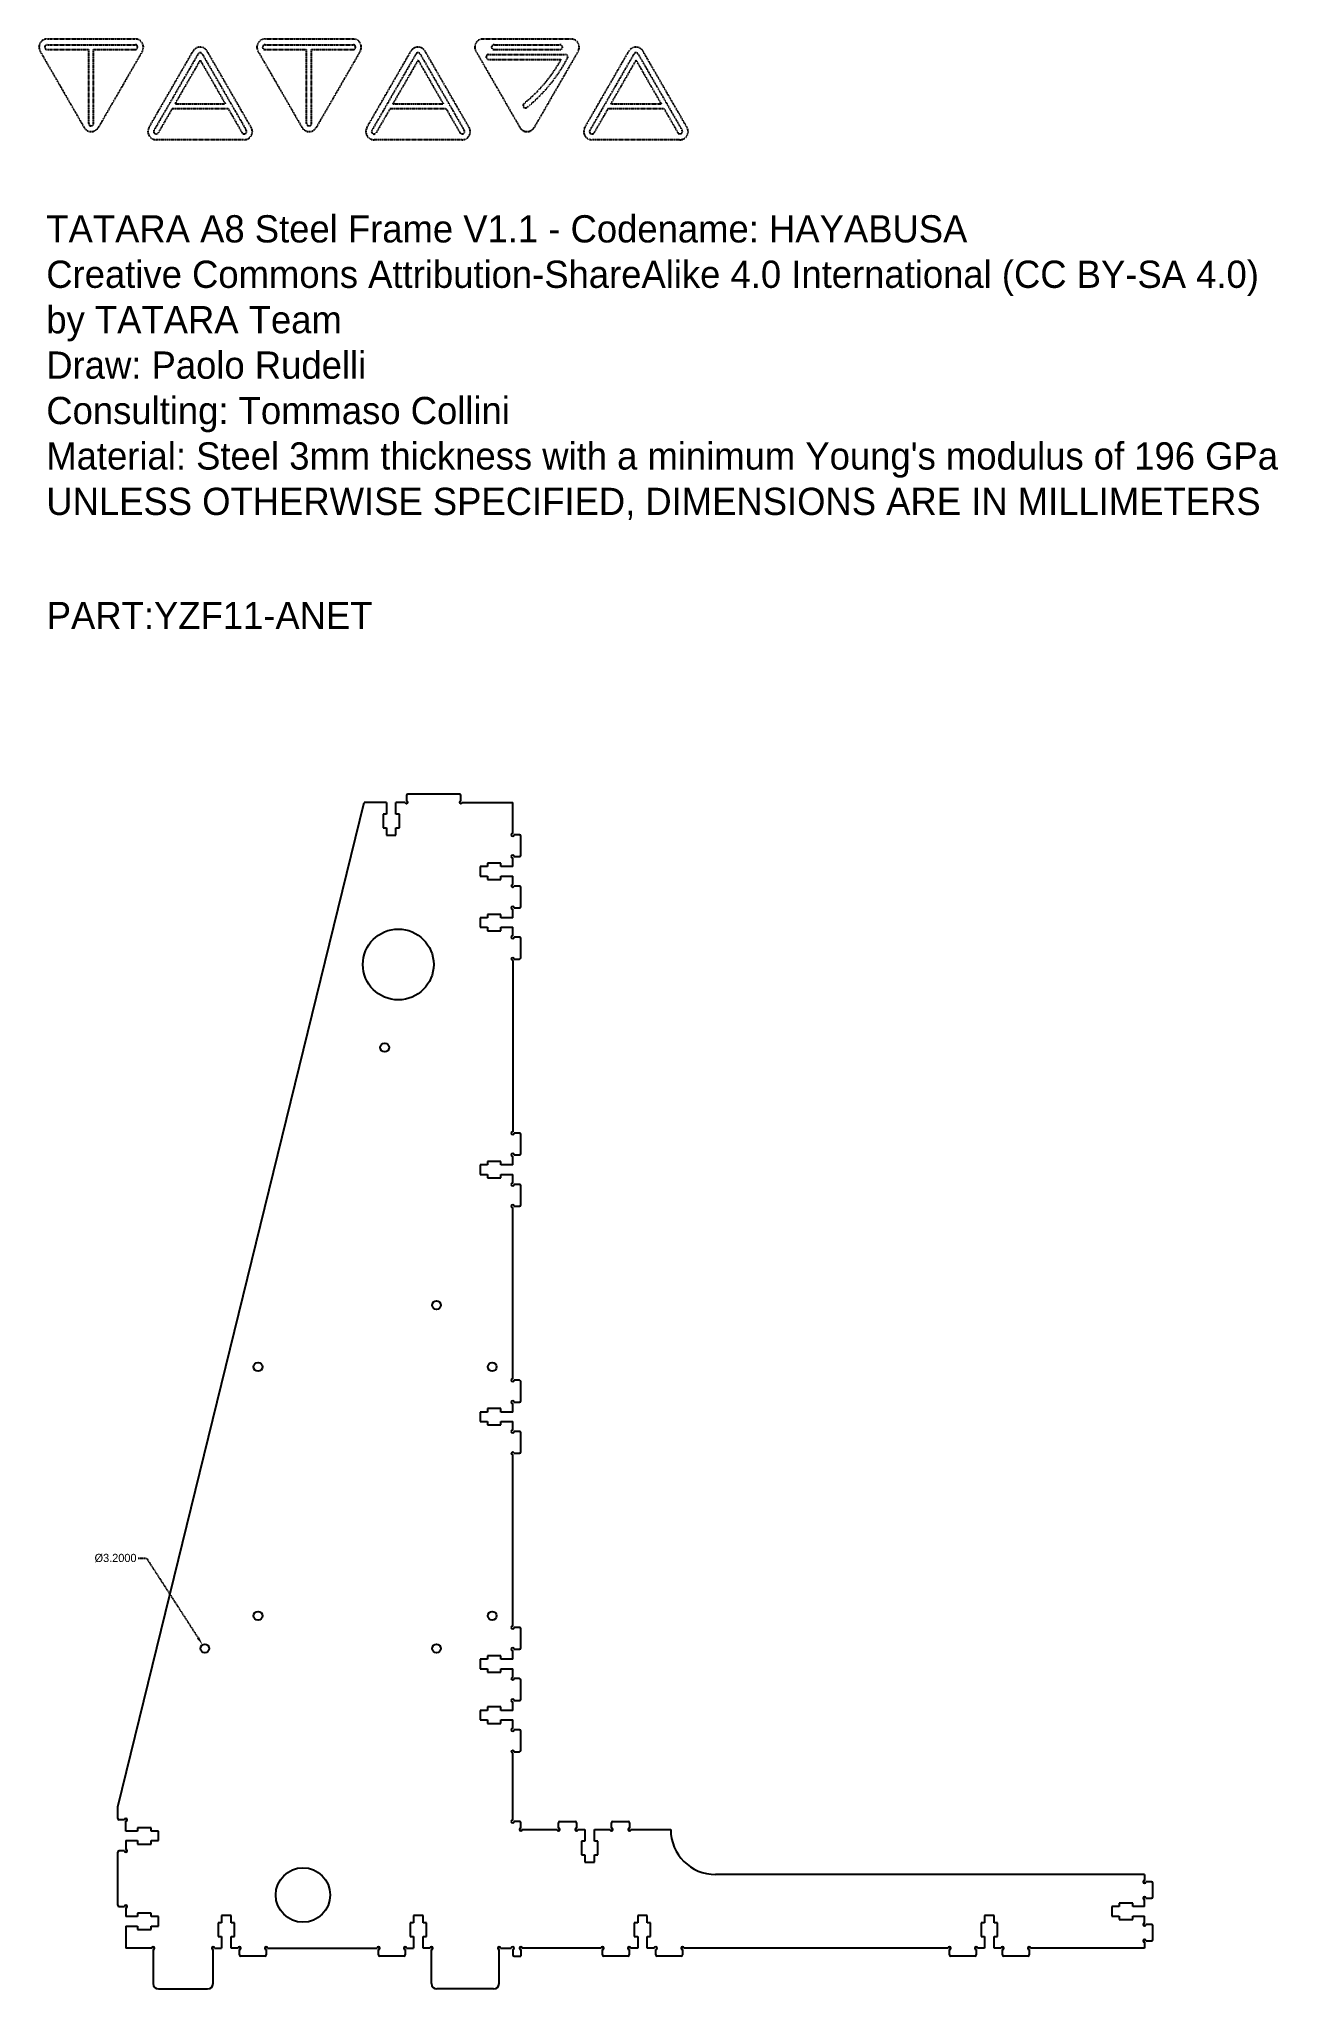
# Model space of a CAD drawing. Header units: inches. Extents: x -13 to 442, y -5 to 711.
import ezdxf

# ---------------------------------------------------------------- set-up
doc = ezdxf.new("R2010")
doc.units = ezdxf.units.IN
doc.header["$MEASUREMENT"] = 0
doc.linetypes.add('HIDDEN', pattern=[0.15, 0.1, -0.05])
doc.layers.get('Defpoints').update_dxf_attribs({"linetype": 'CONTINUOUS'})
for name, color, linetype in [('NOTE', 3, 'CONTINUOUS'), ('QUOTE', 6, 'HIDDEN'), ('TATARA LOGO', 2, 'HIDDEN'), ('VISIBLE', 7, 'CONTINUOUS')]:
    doc.layers.add(name, color=color, linetype=linetype)
doc.dimstyles.get("Standard").update_dxf_attribs({"dimtxt": 0.18, "dimasz": 0.18, "dimexe": 0.18, "dimexo": 0.0625, "dimgap": 0.09, "dimtad": 0, "dimtih": 1, "dimtoh": 1, "dimdec": 4, "dimzin": 0, "dimdsep": 46, "dimtxsty": 'Standard', "dimcen": 0.09, "dimadec": 0, "dimazin": 0, "dimtfac": 1, "dimtdec": 4, "dimtofl": 0, "dimtmove": 0, "dimatfit": 3, "dimfxl": 1, "dimtolj": 1, "dimtzin": 0, "dimarcsym": 0})

# ---------------------------------------------------------------- blocks, each defined once
blk = doc.blocks.new('*D3')
at = {"layer": 'Defpoints', "color": 0}
for p in [(47.53, 121.34), (49.27, 118.66)]:
    blk.add_point(p, dxfattribs=at)
at = {"layer": 'QUOTE', "color": 0, "lineweight": -2}
for p, q in [((23.94, 153.15), (26.94, 153.15)), ((26.94, 153.15), (45.9, 123.86))]:
    blk.add_line(p, q, dxfattribs=at)
at = {"layer": 'QUOTE', "color": 0}
blk.add_solid([(45.48, 123.59), (46.32, 124.13), (47.53, 121.34)], dxfattribs=at)
at = {"layer": 'QUOTE', "color": 0, "insert": (15.6, 153.15), "char_height": 3, "attachment_point": 5}
blk.add_mtext('\\A1;%%c3.2000', dxfattribs=at)

msp = doc.modelspace()

# ---------------------------------------------------------------- linework, layer by layer
at = {"layer": 'TATARA LOGO'}
for p, q in [((-9.51307, 710.65247), (22.81855, 710.65247)), ((-9.51307, 708.55247), (22.81855, 708.55247)), ((70.48693, 710.65247), (102.81855, 710.65247)), ((70.48693, 708.55247), (102.81855, 708.55247)), ((150.48693, 710.65247), (182.81855, 710.65247)), ((154.54293, 708.55247), (178.76255, 708.55247)), ((-12.11114, 706.15247), (4.05466, 678.15247)), ((-9.51307, 706.75247), (5.75274, 706.75247)), ((5.75274, 679.65247), (5.75274, 706.75247)), ((7.55274, 706.75247), (22.81855, 706.75247)), ((7.55274, 679.65247), (7.55274, 706.75247)), ((25.41662, 706.15247), (9.25082, 678.15247)), ((27.88886, 678.1858), (44.05466, 706.1858)), ((45.87332, 705.1358), (29.70751, 677.1358)), ((46.65274, 702.8858), (37.43438, 686.91913)), ((46.65274, 702.8858), (55.8711, 686.91913)), ((47.43217, 705.1358), (63.59797, 677.1358)), ((65.41663, 678.1858), (49.25082, 706.1858)), ((67.88886, 706.15247), (84.05466, 678.15247)), ((70.48693, 706.75247), (85.75274, 706.75247)), ((85.75274, 679.65247), (85.75274, 706.75247)), ((87.55274, 679.65247), (87.55274, 706.75247)), ((87.55274, 706.75247), (102.81855, 706.75247)), ((105.41662, 706.15247), (89.25082, 678.15247)), ((107.88886, 678.1858), (124.05466, 706.1858)), ((125.87332, 705.1358), (109.70751, 677.1358)), ((126.65274, 702.8858), (117.43438, 686.91913)), ((126.65274, 702.8858), (135.8711, 686.91913)), ((127.43217, 705.1358), (143.59797, 677.1358)), ((145.41663, 678.1858), (129.25082, 706.1858)), ((147.88886, 706.15247), (164.05466, 678.15247)), ((152.56539, 704.95247), (180.74009, 704.95247)), ((152.56539, 703.15247), (179.22435, 703.15247)), ((154.54293, 706.75247), (178.76255, 706.75247)), ((185.41662, 706.15247), (169.25082, 678.15247)), ((187.88886, 678.1858), (204.05466, 706.1858)), ((205.87332, 705.1358), (189.70751, 677.1358)), ((206.65274, 702.8858), (197.43438, 686.91913)), ((206.65274, 702.8858), (215.8711, 686.91913)), ((207.43217, 705.1358), (223.59797, 677.1358)), ((225.41663, 678.1858), (209.25082, 706.1858)), ((36.39515, 685.11913), (31.26635, 676.23579)), ((36.39515, 685.11913), (56.91033, 685.11913)), ((37.43438, 686.91913), (55.8711, 686.91913)), ((56.91033, 685.11913), (62.03913, 676.2358)), ((116.39515, 685.11913), (111.26635, 676.23579)), ((116.39515, 685.11913), (136.91033, 685.11913)), ((117.43438, 686.91913), (135.8711, 686.91913)), ((136.91033, 685.11913), (142.03913, 676.2358)), ((196.39515, 685.11913), (191.26635, 676.23579)), ((196.39515, 685.11913), (216.91033, 685.11913)), ((197.43438, 686.91913), (215.8711, 686.91913)), ((216.91033, 685.11913), (222.03913, 676.2358)), ((62.81855, 673.6858), (30.48693, 673.6858)), ((142.81855, 673.6858), (110.48693, 673.6858)), ((222.81855, 673.6858), (190.48693, 673.6858))]:
    msp.add_line(p, q, dxfattribs=at)
for centre, radius, start, end in [((-9.51307, 707.65247), 3, 90, 210), ((-9.51307, 707.65247), 0.9, 90, 270), ((22.81855, 707.65247), 3, 330, 90), ((22.81855, 707.65247), 0.9, 270, 90), ((70.48693, 707.65247), 3, 90, 210), ((70.48693, 707.65247), 0.9, 90, 270), ((102.81855, 707.65247), 3, 330, 90), ((102.81855, 707.65247), 0.9, 270, 90), ((102.81855, 707.65247), 0.9, 270, 90), ((150.48693, 707.65247), 3, 90, 210), ((154.54293, 707.65247), 0.9, 90, 270), ((178.76255, 707.65247), 0.9, 270, 90), ((182.81855, 707.65247), 3, 330, 90), ((46.65274, 704.6858), 3, 30, 150), ((46.65274, 704.6858), 0.9, 30, 149.99999724), ((126.65274, 704.6858), 3, 30, 150), ((126.65274, 704.6858), 0.9, 30, 149.99999724), ((152.56539, 704.05247), 0.9, 90, 270), ((130.24853, 730.686), 56.18474, 308.88975274, 330.65590134), ((130.24853, 730.686), 57.98474, 308.88975274, 332.1550619), ((180.74009, 704.05247), 0.9, 329.99999875, 90), ((206.65274, 704.6858), 3, 30, 150), ((206.65274, 704.6858), 0.9, 30, 149.99999724), ((166.0877, 686.25377), 0.9, 128.88975274, 308.88975274), ((6.65274, 679.65247), 3, 210, 330), ((6.65274, 679.65247), 0.9, 180, 0), ((30.48693, 676.6858), 3, 150, 270), ((30.48693, 676.6858), 0.9, 149.99999724, 329.99910078), ((62.81855, 676.6858), 0.9, 210, 30), ((62.81855, 676.6858), 3, 270, 30), ((86.65274, 679.65247), 3, 210, 330), ((86.65274, 679.65247), 0.9, 180, 0), ((110.48693, 676.6858), 3, 150, 270), ((110.48693, 676.6858), 0.9, 149.99999724, 329.99910078), ((142.81855, 676.6858), 0.9, 210, 30), ((142.81855, 676.6858), 3, 270, 30), ((166.65274, 679.65247), 3, 210, 330), ((190.48693, 676.6858), 3, 150, 270), ((190.48693, 676.6858), 0.9, 149.99999724, 329.99910078), ((222.81855, 676.6858), 0.9, 210, 30), ((222.81855, 676.6858), 3, 270, 30)]:
    msp.add_arc(centre, radius, start, end, dxfattribs=at)
at = {"layer": 'VISIBLE'}
for p, q in [((16.39998, 61.9), (106.89999, 430.5)), ((115.04999, 430.5), (106.89999, 430.5)), ((115.04999, 430.5), (115.04999, 426.2)), ((121.89999, 430.5), (118.54999, 430.5)), ((118.54999, 426.2), (118.54999, 430.5)), ((122.39999, 433), (122.39999, 431)), ((141.89999, 433.5), (122.89999, 433.5)), ((142.39999, 431), (142.39999, 433)), ((142.89999, 430.5), (161.39999, 430.5)), ((161.39999, 419.1), (161.39999, 430.5)), ((113.79999, 426.2), (113.79999, 421.2)), ((115.04999, 426.2), (113.79999, 426.2)), ((119.79999, 426.2), (118.54999, 426.2)), ((119.79999, 421.2), (119.79999, 426.2)), ((113.79999, 421.2), (115.04999, 421.2)), ((115.04999, 421.2), (115.04999, 418.5)), ((115.04999, 418.5), (118.54999, 418.5)), ((118.54999, 421.2), (119.79999, 421.2)), ((118.54999, 418.5), (118.54999, 421.2)), ((163.89999, 418.6), (161.89999, 418.6)), ((164.39999, 411.1), (164.39999, 418.1)), ((152.09999, 408.2), (152.09999, 406.95)), ((157.09999, 408.2), (152.09999, 408.2)), ((157.09999, 406.95), (157.09999, 408.2)), ((161.39999, 406.95), (161.39999, 410.1)), ((161.89999, 410.6), (163.89999, 410.6)), ((149.39999, 406.95), (149.39999, 403.45)), ((152.09999, 406.95), (149.39999, 406.95)), ((149.39999, 403.45), (152.09999, 403.45)), ((152.09999, 403.45), (152.09999, 402.2)), ((152.09999, 402.2), (157.09999, 402.2)), ((161.39999, 406.95), (157.09999, 406.95)), ((157.09999, 403.45), (161.39999, 403.45)), ((157.09999, 402.2), (157.09999, 403.45)), ((161.39999, 400.3), (161.39999, 403.45)), ((163.89999, 399.8), (161.89999, 399.8)), ((164.39999, 392.3), (164.39999, 399.3)), ((149.39999, 388.15), (149.39999, 384.65)), ((152.09999, 388.15), (149.39999, 388.15)), ((152.09999, 389.4), (152.09999, 388.15)), ((157.09999, 389.4), (152.09999, 389.4)), ((157.09999, 388.15), (157.09999, 389.4)), ((161.39999, 388.15), (157.09999, 388.15)), ((161.39999, 388.15), (161.39999, 391.3)), ((161.89999, 391.8), (163.89999, 391.8)), ((149.39999, 384.65), (152.09999, 384.65)), ((152.09999, 384.65), (152.09999, 383.4)), ((152.09999, 383.4), (157.09999, 383.4)), ((157.09999, 384.65), (161.39999, 384.65)), ((157.09999, 383.4), (157.09999, 384.65)), ((161.39999, 381.5), (161.39999, 384.65)), ((163.89999, 381), (161.89999, 381)), ((164.39999, 373.5), (164.39999, 380.5)), ((161.39999, 372.5), (161.39999, 309.6)), ((161.89999, 373), (163.89999, 373)), ((163.89999, 309.1), (161.89999, 309.1)), ((164.39999, 301.6), (164.39999, 308.6)), ((161.39999, 297.45), (161.39999, 300.6)), ((161.89999, 301.1), (163.89999, 301.1)), ((149.39999, 297.45), (149.39999, 293.95)), ((152.09999, 297.45), (149.39999, 297.45)), ((149.39999, 293.95), (152.09999, 293.95)), ((152.09999, 298.7), (152.09999, 297.45)), ((157.09999, 298.7), (152.09999, 298.7)), ((152.09999, 293.95), (152.09999, 292.7)), ((157.09999, 297.45), (157.09999, 298.7)), ((161.39999, 297.45), (157.09999, 297.45)), ((157.09999, 293.95), (161.39999, 293.95)), ((157.09999, 292.7), (157.09999, 293.95)), ((161.39999, 290.8), (161.39999, 293.95)), ((152.09999, 292.7), (157.09999, 292.7)), ((163.89999, 290.3), (161.89999, 290.3)), ((164.39999, 282.8), (164.39999, 289.8)), ((161.39999, 218.9), (161.39999, 281.8)), ((161.89999, 282.3), (163.89999, 282.3)), ((163.89999, 218.4), (161.89999, 218.4)), ((164.39999, 210.9), (164.39999, 217.9)), ((152.09999, 208), (152.09999, 206.75)), ((157.09999, 208), (152.09999, 208)), ((157.09999, 206.75), (157.09999, 208)), ((161.39999, 206.75), (161.39999, 209.9)), ((161.89999, 210.4), (163.89999, 210.4)), ((149.39999, 206.75), (149.39999, 203.25)), ((152.09999, 206.75), (149.39999, 206.75)), ((149.39999, 203.25), (152.09999, 203.25)), ((152.09999, 203.25), (152.09999, 202)), ((152.09999, 202), (157.09999, 202)), ((161.39999, 206.75), (157.09999, 206.75)), ((157.09999, 203.25), (161.39999, 203.25)), ((157.09999, 202), (157.09999, 203.25)), ((161.39999, 200.1), (161.39999, 203.25)), ((163.89999, 199.6), (161.89999, 199.6)), ((164.39999, 192.1), (164.39999, 199.1)), ((161.39999, 128.2), (161.39999, 191.1)), ((161.89999, 191.6), (163.89999, 191.6)), ((163.89999, 127.7), (161.89999, 127.7)), ((164.39999, 120.2), (164.39999, 127.2)), ((149.39999, 116.05), (149.39999, 112.55)), ((152.09999, 116.05), (149.39999, 116.05)), ((152.09999, 117.3), (152.09999, 116.05)), ((157.09999, 117.3), (152.09999, 117.3)), ((157.09999, 116.05), (157.09999, 117.3)), ((161.39999, 116.05), (157.09999, 116.05)), ((161.39999, 116.05), (161.39999, 119.2)), ((161.89999, 119.7), (163.89999, 119.7)), ((149.39999, 112.55), (152.09999, 112.55)), ((152.09999, 112.55), (152.09999, 111.3)), ((152.09999, 111.3), (157.09999, 111.3)), ((157.09999, 112.55), (161.39999, 112.55)), ((157.09999, 111.3), (157.09999, 112.55)), ((161.39999, 109.4), (161.39999, 112.55)), ((163.89999, 108.9), (161.89999, 108.9)), ((164.39999, 101.4), (164.39999, 108.4)), ((161.39999, 97.25), (161.39999, 100.4)), ((161.89999, 100.9), (163.89999, 100.9)), ((149.39999, 97.25), (149.39999, 93.75)), ((152.09999, 97.25), (149.39999, 97.25)), ((149.39999, 93.75), (152.09999, 93.75)), ((152.09999, 98.5), (152.09999, 97.25)), ((157.09999, 98.5), (152.09999, 98.5)), ((152.09999, 93.75), (152.09999, 92.5)), ((157.09999, 97.25), (157.09999, 98.5)), ((161.39999, 97.25), (157.09999, 97.25)), ((157.09999, 93.75), (161.39999, 93.75)), ((157.09999, 92.5), (157.09999, 93.75)), ((161.39999, 90.6), (161.39999, 93.75)), ((152.09999, 92.5), (157.09999, 92.5)), ((163.9, 90.1), (161.89999, 90.1)), ((164.4, 82.6), (164.4, 89.6)), ((161.39999, 57), (161.39999, 81.6)), ((161.89999, 82.1), (163.9, 82.1)), ((16.39998, 57.6), (16.39998, 61.9)), ((18.89998, 57.1), (16.89998, 57.1)), ((19.39998, 52.95), (19.39998, 56.6)), ((23.69998, 52.95), (19.39998, 52.95)), ((23.69998, 54.2), (23.69998, 52.95)), ((28.69998, 54.2), (23.69998, 54.2)), ((28.69998, 52.95), (28.69998, 54.2)), ((31.39998, 52.95), (28.69998, 52.95)), ((31.39998, 49.45), (31.39998, 52.95)), ((163.89999, 56.5), (161.89999, 56.5)), ((164.39999, 54), (164.39999, 56)), ((164.89999, 53.5), (177.69999, 53.5)), ((178.19999, 54), (178.19999, 56)), ((178.69999, 56.5), (184.29996, 56.5)), ((184.79996, 56), (184.79996, 54)), ((185.29996, 53.5), (187.89996, 53.5)), ((187.89996, 53.5), (187.89996, 49.2)), ((191.39996, 53.5), (197.19996, 53.5)), ((191.39996, 49.2), (191.39996, 53.5)), ((197.69996, 54), (197.69996, 56)), ((198.19996, 56.5), (203.79999, 56.5)), ((204.29999, 56), (204.29999, 54)), ((204.79999, 53.5), (219.40002, 53.5)), ((16.39998, 25.8), (16.39998, 45.2)), ((18.89998, 45.7), (16.89998, 45.7)), ((19.39998, 49.45), (23.69998, 49.45)), ((19.39998, 49.45), (19.39998, 46.2)), ((23.69998, 49.45), (23.69998, 48.2)), ((23.69998, 48.2), (28.69998, 48.2)), ((28.69998, 49.45), (31.39998, 49.45)), ((28.69998, 48.2), (28.69998, 49.45)), ((186.64996, 49.2), (186.64996, 44.2)), ((187.89996, 49.2), (186.64996, 49.2)), ((186.64996, 44.2), (187.89996, 44.2)), ((187.89996, 44.2), (187.89996, 41.5)), ((192.64996, 49.2), (191.39996, 49.2)), ((191.39996, 44.2), (192.64996, 44.2)), ((191.39996, 41.5), (191.39996, 44.2)), ((192.64996, 44.2), (192.64996, 49.2)), ((187.89996, 41.5), (191.39996, 41.5)), ((393.40006, 37), (235.90002, 37)), ((393.40007, 37), (393.40007, 34.85)), ((395.89999, 34.35), (393.90007, 34.35)), ((396.39999, 28.85), (396.39999, 33.85)), ((16.89998, 25.3), (18.89998, 25.3)), ((19.39998, 24.8), (19.39998, 21.55)), ((23.69998, 21.55), (19.39998, 21.55)), ((23.69998, 22.8), (23.69998, 21.55)), ((28.69998, 22.8), (23.69998, 22.8)), ((28.69998, 21.55), (28.69998, 22.8)), ((31.39998, 21.55), (28.69998, 21.55)), ((31.39998, 18.05), (31.39998, 21.55)), ((54.49998, 22), (54.49998, 19.3)), ((57.99998, 22), (54.49998, 22)), ((57.99998, 19.3), (57.99998, 22)), ((124.9999, 22), (124.9999, 19.3)), ((128.4999, 22), (124.9999, 22)), ((128.4999, 19.3), (128.4999, 22)), ((207.3, 22), (207.3, 19.3)), ((210.8, 22), (207.3, 22)), ((210.8, 19.3), (210.8, 22)), ((334.64999, 22), (334.64999, 19.3)), ((338.14999, 22), (334.64999, 22)), ((338.14999, 19.3), (338.14999, 22)), ((381.40001, 25.25), (381.40001, 21.75)), ((384.10001, 25.25), (381.40001, 25.25)), ((381.40001, 21.75), (384.10001, 21.75)), ((384.10001, 26.5), (384.10001, 25.25)), ((389.10001, 26.5), (384.10001, 26.5)), ((384.10001, 21.75), (384.10001, 20.5)), ((389.10001, 25.25), (389.10001, 26.5)), ((393.40001, 25.25), (389.10001, 25.25)), ((389.10001, 21.75), (393.40001, 21.75)), ((389.10001, 20.5), (389.10001, 21.75)), ((393.40001, 25.25), (393.40001, 27.85)), ((393.40001, 19.15), (393.40001, 21.75)), ((393.90001, 28.35), (395.89999, 28.35)), ((19.39998, 18.05), (23.69998, 18.05)), ((19.39998, 18.05), (19.39998, 10)), ((23.69998, 18.05), (23.69998, 16.8)), ((23.69998, 16.8), (28.69998, 16.8)), ((28.69998, 18.05), (31.39998, 18.05)), ((28.69998, 16.8), (28.69998, 18.05)), ((53.24998, 19.3), (53.24998, 14.3)), ((54.49998, 19.3), (53.24998, 19.3)), ((59.24998, 19.3), (57.99998, 19.3)), ((59.24998, 14.3), (59.24998, 19.3)), ((123.7499, 19.3), (123.7499, 14.3)), ((124.9999, 19.3), (123.7499, 19.3)), ((129.7499, 19.3), (128.4999, 19.3)), ((129.7499, 14.3), (129.7499, 19.3)), ((206.05, 19.3), (206.05, 14.3)), ((207.3, 19.3), (206.05, 19.3)), ((212.05, 19.3), (210.8, 19.3)), ((212.05, 14.3), (212.05, 19.3)), ((333.39999, 19.3), (333.39999, 14.3)), ((334.64999, 19.3), (333.39999, 19.3)), ((339.39999, 19.3), (338.14999, 19.3)), ((339.39999, 14.3), (339.39999, 19.3)), ((384.10001, 20.5), (389.10001, 20.5)), ((395.89999, 18.65), (393.90001, 18.65)), ((396.39999, 13.15), (396.39999, 18.15)), ((28.89999, 10), (19.39998, 10)), ((29.39999, 9.5), (29.39999, -3)), ((51.39999, -3), (51.39999, 9.5)), ((51.89999, 10), (54.49998, 10)), ((53.24998, 14.3), (54.49998, 14.3)), ((54.49998, 14.3), (54.49998, 10)), ((57.99998, 14.3), (59.24998, 14.3)), ((57.99998, 10), (57.99998, 14.3)), ((60.59998, 10), (57.99998, 10)), ((61.09998, 7.5), (61.09998, 9.5)), ((70.89999, 9.5), (70.89999, 7.5)), ((71.39999, 10), (111.5999, 10)), ((112.0999, 7.5), (112.0999, 9.5)), ((121.8999, 9.5), (121.8999, 7.5)), ((122.3999, 10), (124.9999, 10)), ((123.7499, 14.3), (124.9999, 14.3)), ((124.9999, 14.3), (124.9999, 10)), ((128.49989, 10), (128.4999, 14.3)), ((131.0999, 10), (128.49989, 10)), ((128.4999, 14.3), (129.7499, 14.3)), ((131.5999, -3), (131.5999, 9.5)), ((156.39999, -3), (156.39999, 9.5)), ((156.89999, 10), (160.89999, 10)), ((161.39999, 9.5), (161.39999, 7.5)), ((164.39999, 9.5), (164.39999, 7)), ((193.89999, 10), (164.89999, 10)), ((194.39999, 7.5), (194.39999, 9.5)), ((204.19999, 9.5), (204.19999, 7.5)), ((207.3, 10), (204.69999, 10)), ((206.05, 14.3), (207.3, 14.3)), ((207.3, 14.3), (207.3, 10)), ((210.8, 14.3), (212.05, 14.3)), ((210.8, 10), (210.8, 14.3)), ((213.39999, 10), (210.8, 10)), ((213.89999, 7.5), (213.89999, 9.5)), ((223.69999, 9.5), (223.69999, 7.5)), ((321.24999, 10), (224.19999, 10)), ((321.74999, 7.5), (321.74999, 9.5)), ((331.54999, 9.5), (331.54999, 7.5)), ((334.64999, 10), (332.04999, 10)), ((333.39999, 14.3), (334.64999, 14.3)), ((334.64999, 14.3), (334.64999, 10)), ((338.14999, 14.3), (339.39999, 14.3)), ((338.14999, 10), (338.14999, 14.3)), ((340.74999, 10), (338.14999, 10)), ((341.24999, 7.5), (341.24999, 9.5)), ((351.04999, 9.5), (351.04999, 7.5)), ((393.40001, 10), (351.54999, 10)), ((393.40001, 12.15), (393.40001, 10)), ((393.90001, 12.65), (395.89999, 12.65)), ((70.39999, 7), (61.59998, 7)), ((121.3999, 7), (112.5999, 7)), ((161.89999, 7), (164.39999, 7)), ((203.69999, 7), (194.89999, 7)), ((223.19999, 7), (214.39999, 7)), ((331.04999, 7), (322.24999, 7)), ((350.54999, 7), (341.74999, 7)), ((31.39999, -5), (49.39999, -5)), ((154.39999, -5), (133.5999, -5))]:
    msp.add_line(p, q, dxfattribs=at)
for centre, radius in [((119.39999, 371), 13), ((114.39999, 340.5), 1.6), ((133.39999, 246), 1.6), ((67.89999, 223.3), 1.6), ((153.89999, 223.3), 1.6), ((67.89999, 132), 1.6), ((153.89999, 132), 1.6), ((48.39999, 120), 1.6), ((133.39999, 120), 1.6), ((84.39999, 29.5), 10)]:
    msp.add_circle(centre, radius, dxfattribs=at)
for centre, radius, start, end in [((122.39999, 430.5), 0.5, 180, 90), ((122.89999, 433), 0.5, 90, 180), ((141.89999, 433), 0.5, 0, 90), ((142.39999, 430.5), 0.5, 90, 0), ((161.39999, 418.6), 0.5, 90, 0), ((163.89999, 418.1), 0.5, 0, 90), ((161.39999, 410.6), 0.5, 0, 270), ((163.89999, 411.1), 0.5, 270, 0), ((161.39999, 399.8), 0.5, 90, 0), ((163.89999, 399.3), 0.5, 0, 90), ((161.39999, 391.8), 0.5, 0, 270), ((163.89999, 392.3), 0.5, 270, 0), ((161.39999, 381), 0.5, 90, 0), ((163.89999, 380.5), 0.5, 0, 90), ((161.39999, 373), 0.5, 0, 270), ((163.89999, 373.5), 0.5, 270, 0), ((161.39999, 309.1), 0.5, 90, 0), ((163.89999, 308.6), 0.5, 0, 90), ((161.39999, 301.1), 0.5, 0, 270), ((163.89999, 301.6), 0.5, 270, 0), ((161.39999, 290.3), 0.5, 90, 0), ((163.89999, 289.8), 0.5, 0, 90), ((161.39999, 282.3), 0.5, 0, 270), ((163.89999, 282.8), 0.5, 270, 0), ((161.39999, 218.4), 0.5, 90, 0), ((163.89999, 217.9), 0.5, 0, 90), ((161.39999, 210.4), 0.5, 0, 270), ((163.89999, 210.9), 0.5, 270, 0), ((161.39999, 199.6), 0.5, 90, 0), ((163.89999, 199.1), 0.5, 0, 90), ((161.39999, 191.6), 0.5, 0, 270), ((163.89999, 192.1), 0.5, 270, 0), ((161.39999, 127.7), 0.5, 90, 0), ((163.89999, 127.2), 0.5, 0, 90), ((161.39999, 119.7), 0.5, 0, 270), ((163.89999, 120.2), 0.5, 270, 0), ((161.39999, 108.9), 0.5, 90, 0), ((163.89999, 108.4), 0.5, 0, 90), ((161.39999, 100.9), 0.5, 0, 270), ((163.89999, 101.4), 0.5, 270, 0), ((161.39999, 90.1), 0.5, 90, 0), ((163.9, 89.6), 0.5, 0, 90), ((161.39999, 82.1), 0.5, 0, 270), ((163.9, 82.6), 0.5, 270, 0), ((16.89998, 57.6), 0.5, 180, 270), ((19.39998, 57.1), 0.5, 270, 180), ((161.39999, 56.5), 0.5, 90, 0), ((163.89999, 56), 0.5, 0, 90), ((164.39999, 53.5), 0.5, 90, 0), ((178.19999, 53.5), 0.5, 180, 90), ((178.69999, 56), 0.5, 90, 180), ((184.29996, 56), 0.5, 0, 90), ((184.79996, 53.5), 0.5, 90, 0), ((197.69996, 53.5), 0.5, 180, 90), ((198.19996, 56), 0.5, 90, 180), ((203.79999, 56), 0.5, 0, 90), ((204.29999, 53.5), 0.5, 90, 0), ((235.90002, 53.5), 16.5, 180, 270), ((16.89998, 45.2), 0.5, 90, 180), ((19.39998, 45.7), 0.5, 180, 90), ((393.40001, 28.35), 0.5, 0, 270), ((393.40007, 34.35), 0.5, 90, 0), ((395.89999, 33.85), 0.5, 0, 90), ((395.89999, 28.85), 0.5, 270, 0), ((16.89998, 25.8), 0.5, 180, 270), ((19.39998, 25.3), 0.5, 270, 180), ((393.40001, 18.65), 0.5, 90, 0), ((395.89999, 18.15), 0.5, 0, 90), ((29.39999, 10), 0.5, 270, 180), ((51.39999, 10), 0.5, 0, 270), ((61.09998, 10), 0.5, 270, 180), ((61.59998, 7.5), 0.5, 180, 270), ((70.89999, 10), 0.5, 0, 270), ((70.39999, 7.5), 0.5, 270, 0), ((112.0999, 10), 0.5, 270, 180), ((112.5999, 7.5), 0.5, 180, 270), ((121.8999, 10), 0.5, 0, 270), ((121.3999, 7.5), 0.5, 270, 0), ((131.5999, 10), 0.5, 270, 180), ((156.39999, 10), 0.5, 0, 270), ((161.39999, 10), 0.5, 270, 180), ((161.89999, 7.5), 0.5, 180, 270), ((164.39999, 10), 0.5, 0, 270), ((194.39999, 10), 0.5, 270, 180), ((194.89999, 7.5), 0.5, 180, 270), ((204.19999, 10), 0.5, 0, 270), ((203.69999, 7.5), 0.5, 270, 0), ((213.89999, 10), 0.5, 270, 180), ((214.39999, 7.5), 0.5, 180, 270), ((223.69999, 10), 0.5, 0, 270), ((223.19999, 7.5), 0.5, 270, 0), ((321.74999, 10), 0.5, 270, 180), ((322.24999, 7.5), 0.5, 180, 270), ((331.54999, 10), 0.5, 0, 270), ((331.04999, 7.5), 0.5, 270, 0), ((341.24999, 10), 0.5, 270, 180), ((341.74999, 7.5), 0.5, 180, 270), ((351.04999, 10), 0.5, 0, 270), ((350.54999, 7.5), 0.5, 270, 0), ((393.40001, 12.65), 0.5, 0, 270), ((395.89999, 13.15), 0.5, 270, 0), ((31.39999, -3), 2, 180, 270), ((49.39999, -3), 2, 270, 0), ((133.5999, -3), 2, 180, 270), ((154.39999, -3), 2, 270, 0)]:
    msp.add_arc(centre, radius, start, end, dxfattribs=at)

# ---------------------------------------------------------------- texts
at = {"layer": 'NOTE', "char_height": 10, "width": 1231.3748319, "attachment_point": 1}
for s, insert in [("{\\pxsm1;TATARA A8 Steel Frame V1.1 - Codename: HAYABUSA\\PCreative Commons Attribution-ShareAlike 4.0 International (CC BY-SA 4.0)\\Pby TATARA Team\\PDraw: Paolo Rudelli\\PConsulting: Tommaso Collini\\P\\pql;Material: Steel 3mm thickness with a minimum Young's modulus of 196 GPa\\P\\pq*;UNLESS OTHERWISE SPECIFIED, DIMENSIONS ARE IN MILLIMETERS}", (-9.82542, 645.98391)), ('{\\pxsm1;PART:YZF11-ANET}', (-9.67544, 504.07675))]:
    msp.add_mtext(s, dxfattribs=dict(at, insert=insert))

# ---------------------------------------------------------------- dimensions: what is measured, and where the dimension line sits
at = {"layer": 'QUOTE'}
dim = msp.add_diameter_dim_2p(p1=(49.26945, 118.65686), p2=(47.53053, 121.34314), dimstyle='Standard', override={"dimtxt": 3, "dimasz": 3, "dimtmove": 0}, dxfattribs=at)
dim.commit()
dim.dimension.update_dxf_attribs({"geometry": '*D3', "text_midpoint": (15.59989, 153.15158), "dimtype": 163})

doc.saveas('drawing.dxf')
